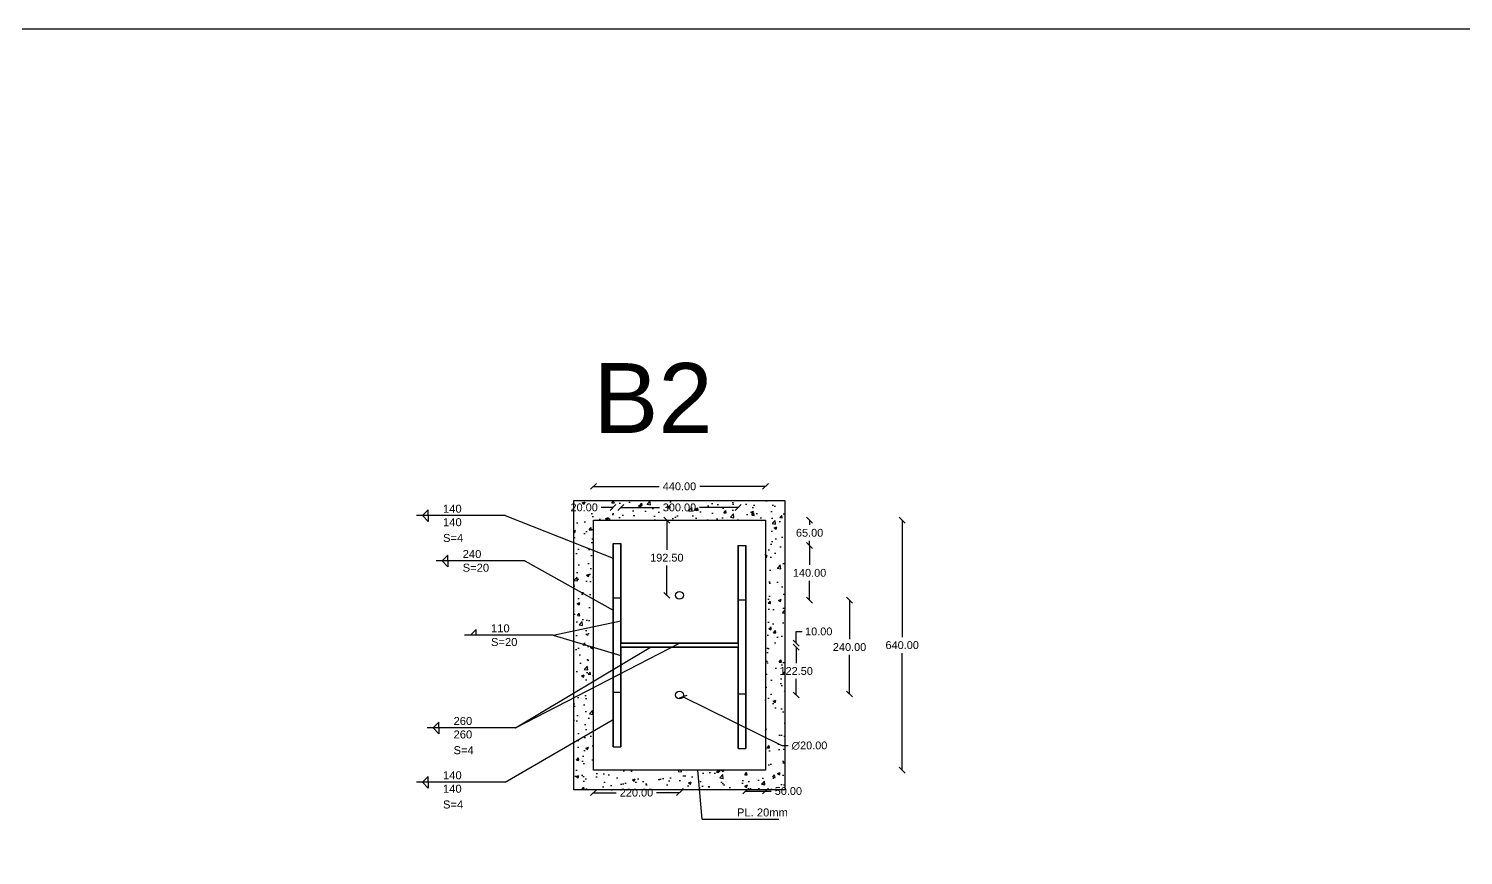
# Model space of a CAD drawing. Header units: inches. Extents: x -15 to 1885144, y -42615 to 866270.
# Drawn here: x 934369 to 938041, y 45102 to 47218 of the extents above; entities that cross this region are included whole.
import ezdxf

# ---------------------------------------------------------------- set-up
doc = ezdxf.new("R2010")
doc.units = ezdxf.units.IN
doc.header["$LTSCALE"] = 100
doc.header["$MEASUREMENT"] = 0
for name, color, linetype in [('bolt', 1, 'Continuous'), ('pedestal', 9, 'Continuous'), ('sections', 3, 'Continuous'), ('sections Dimensions', 6, 'Continuous'), ('text', 3, 'Continuous')]:
    doc.layers.add(name, color=color, linetype=linetype)
doc.layers.add('weld', color=2, linetype='Continuous', lineweight=35)
doc.styles.get("Standard").update_dxf_attribs({"font": 'arial.ttf'})
doc.dimstyles.new('connections', dxfattribs={"dimtxt": 20, "dimasz": 15, "dimexe": 0.0625, "dimexo": 0.0625, "dimgap": 10, "dimtad": 0, "dimtih": 1, "dimtoh": 1, "dimzin": 0, "dimdsep": 46, "dimtxsty": 'Standard', "dimblk": 'OBLIQUE', "dimcen": 0.09, "dimse1": 1, "dimse2": 1, "dimclrd": 256, "dimclre": 256, "dimclrt": 256, "dimadec": 0, "dimazin": 0, "dimtfac": 1, "dimtofl": 0, "dimtmove": 0, "dimatfit": 3, "dimfxl": 1, "dimtfillclr": 256, "dimtolj": 1, "dimtzin": 0, "dimlwe": -1, "dimarcsym": 0})

# ---------------------------------------------------------------- blocks, each defined once
blk = doc.blocks.new('_Oblique')
at = {"color": 0, "linetype": 'ByBlock', "lineweight": -2}
blk.add_line((-0.5, -0.5), (0.5, 0.5), dxfattribs=at)
blk = doc.blocks.new('*D462')
at = {"layer": 'Defpoints', "color": 0, "transparency": 16777216}
for p in [(936254.6, 46046.2), (935814.6, 45959.8), (936254.6, 45959.8)]:
    blk.add_point(p, dxfattribs=at)
at = {"layer": 'sections Dimensions', "lineweight": -2, "transparency": 16777216}
for p, q in [((935814.6, 46046.2), (935982.7, 46046.2)), ((936254.6, 46046.2), (936086.5, 46046.2))]:
    blk.add_line(p, q, dxfattribs=at)
at = {"layer": 'sections Dimensions', "lineweight": -2, "transparency": 16777216, "xscale": 15, "yscale": 15, "zscale": 15, "rotation": 180}
blk.add_blockref('_Oblique', (935814.6, 46046.2), dxfattribs=at)
at = {"layer": 'sections Dimensions', "lineweight": -2, "transparency": 16777216, "xscale": 15, "yscale": 15, "zscale": 15}
blk.add_blockref('_Oblique', (936254.6, 46046.2), dxfattribs=at)
at = {"layer": 'sections Dimensions', "transparency": 16777216, "insert": (936034.6, 46046.2), "char_height": 20, "attachment_point": 5}
blk.add_mtext('\\A1;440.00', dxfattribs=at)
blk = doc.blocks.new('*D463')
at = {"layer": 'Defpoints', "color": 0, "transparency": 16777216}
for p in [(936204.6, 45959.8), (936367.6, 45959.8), (936204.6, 45894.8)]:
    blk.add_point(p, dxfattribs=at)
at = {"layer": 'sections Dimensions', "lineweight": -2, "transparency": 16777216}
for p, q in [((936367.6, 45959.8), (936367.6, 45947.5)), ((936367.6, 45894.8), (936367.6, 45907.1))]:
    blk.add_line(p, q, dxfattribs=at)
at = {"layer": 'sections Dimensions', "lineweight": -2, "transparency": 16777216, "xscale": 15, "yscale": 15, "zscale": 15}
for p, rotation in [((936367.6, 45959.8), 90), ((936367.6, 45894.8), 270)]:
    blk.add_blockref('_Oblique', p, dxfattribs=dict(at, rotation=rotation))
at = {"layer": 'sections Dimensions', "transparency": 16777216, "insert": (936367.6, 45927.3), "char_height": 20, "attachment_point": 5}
blk.add_mtext('\\A1;65.00', dxfattribs=at)
blk = doc.blocks.new('*D464')
at = {"layer": 'Defpoints', "color": 0, "transparency": 16777216}
for p in [(936204.6, 45374.8), (936254.6, 45374.8), (936254.6, 45266.3)]:
    blk.add_point(p, dxfattribs=at)
at = {"layer": 'sections Dimensions', "lineweight": -2, "transparency": 16777216}
for p, q in [((936204.6, 45266.3), (936254.6, 45266.3)), ((936254.6, 45266.3), (936269.6, 45266.3))]:
    blk.add_line(p, q, dxfattribs=at)
at = {"layer": 'sections Dimensions', "lineweight": -2, "transparency": 16777216, "xscale": 15, "yscale": 15, "zscale": 15, "rotation": 180}
blk.add_blockref('_Oblique', (936204.6, 45266.3), dxfattribs=at)
at = {"layer": 'sections Dimensions', "lineweight": -2, "transparency": 16777216, "xscale": 15, "yscale": 15, "zscale": 15}
blk.add_blockref('_Oblique', (936254.6, 45266.3), dxfattribs=at)
at = {"layer": 'sections Dimensions', "transparency": 16777216, "insert": (936313.3, 45266.3), "char_height": 20, "attachment_point": 5}
blk.add_mtext('\\A1;50.00', dxfattribs=at)
blk = doc.blocks.new('*D465')
at = {"layer": 'Defpoints', "color": 0, "transparency": 16777216}
for p in [(935814.6, 45512.3), (936034.6, 45512.3), (935814.6, 45262.2)]:
    blk.add_point(p, dxfattribs=at)
at = {"layer": 'sections Dimensions', "lineweight": -2, "transparency": 16777216}
for p, q in [((935814.6, 45262.2), (935872.9, 45262.2)), ((936034.6, 45262.2), (935976.2, 45262.2))]:
    blk.add_line(p, q, dxfattribs=at)
at = {"layer": 'sections Dimensions', "lineweight": -2, "transparency": 16777216, "xscale": 15, "yscale": 15, "zscale": 15, "rotation": 180}
blk.add_blockref('_Oblique', (935814.6, 45262.2), dxfattribs=at)
at = {"layer": 'sections Dimensions', "lineweight": -2, "transparency": 16777216, "xscale": 15, "yscale": 15, "zscale": 15}
blk.add_blockref('_Oblique', (936034.6, 45262.2), dxfattribs=at)
at = {"layer": 'sections Dimensions', "transparency": 16777216, "insert": (935924.6, 45262.2), "char_height": 20, "attachment_point": 5}
blk.add_mtext('\\A1;220.00', dxfattribs=at)
blk = doc.blocks.new('*D466')
at = {"layer": 'Defpoints', "color": 0, "transparency": 16777216}
for p in [(936034.6, 45634.8), (936333.3, 45634.8), (936034.6, 45512.3)]:
    blk.add_point(p, dxfattribs=at)
at = {"layer": 'sections Dimensions', "lineweight": -2, "transparency": 16777216}
for p, q in [((936333.3, 45634.8), (936333.3, 45593.8)), ((936333.3, 45512.3), (936333.3, 45553.4))]:
    blk.add_line(p, q, dxfattribs=at)
at = {"layer": 'sections Dimensions', "lineweight": -2, "transparency": 16777216, "xscale": 15, "yscale": 15, "zscale": 15}
for p, rotation in [((936333.3, 45634.8), 90), ((936333.3, 45512.3), 270)]:
    blk.add_blockref('_Oblique', p, dxfattribs=dict(at, rotation=rotation))
at = {"layer": 'sections Dimensions', "transparency": 16777216, "insert": (936333.3, 45573.6), "char_height": 20, "attachment_point": 5}
blk.add_mtext('\\A1;122.50', dxfattribs=at)
blk = doc.blocks.new('*D467')
at = {"layer": 'Defpoints', "color": 0, "transparency": 16777216}
for p in [(936184.6, 45992.3), (935884.6, 45644.8), (936184.6, 45644.8)]:
    blk.add_point(p, dxfattribs=at)
at = {"layer": 'sections Dimensions', "lineweight": -2, "transparency": 16777216}
for p, q in [((935884.6, 45992.3), (935983.1, 45992.3)), ((936184.6, 45992.3), (936086.1, 45992.3))]:
    blk.add_line(p, q, dxfattribs=at)
at = {"layer": 'sections Dimensions', "lineweight": -2, "transparency": 16777216, "xscale": 15, "yscale": 15, "zscale": 15, "rotation": 180}
blk.add_blockref('_Oblique', (935884.6, 45992.3), dxfattribs=at)
at = {"layer": 'sections Dimensions', "lineweight": -2, "transparency": 16777216, "xscale": 15, "yscale": 15, "zscale": 15}
blk.add_blockref('_Oblique', (936184.6, 45992.3), dxfattribs=at)
at = {"layer": 'sections Dimensions', "transparency": 16777216, "insert": (936034.6, 45992.3), "char_height": 20, "attachment_point": 5}
blk.add_mtext('\\A1;300.00', dxfattribs=at)
blk = doc.blocks.new('*D468')
at = {"layer": 'Defpoints', "color": 0, "transparency": 16777216}
for p in [(935864.6, 45992.3), (935864.6, 45899.8), (935884.6, 45899.8)]:
    blk.add_point(p, dxfattribs=at)
at = {"layer": 'sections Dimensions', "lineweight": -2, "transparency": 16777216}
for p, q in [((935864.6, 45992.3), (935834.6, 45992.3)), ((935884.6, 45992.3), (935899.6, 45992.3))]:
    blk.add_line(p, q, dxfattribs=at)
at = {"layer": 'sections Dimensions', "lineweight": -2, "transparency": 16777216, "xscale": 15, "yscale": 15, "zscale": 15}
blk.add_blockref('_Oblique', (935864.6, 45992.3), dxfattribs=at)
at = {"layer": 'sections Dimensions', "lineweight": -2, "transparency": 16777216, "xscale": 15, "yscale": 15, "zscale": 15, "rotation": 180}
blk.add_blockref('_Oblique', (935884.6, 45992.3), dxfattribs=at)
at = {"layer": 'sections Dimensions', "transparency": 16777216, "insert": (935790.7, 45992.3), "char_height": 20, "attachment_point": 5}
blk.add_mtext('\\A1;20.00', dxfattribs=at)
blk = doc.blocks.new('*D469')
at = {"layer": 'Defpoints', "color": 0, "transparency": 16777216}
for p in [(936204.6, 45894.8), (936204.6, 45754.8), (936367.6, 45754.8)]:
    blk.add_point(p, dxfattribs=at)
at = {"layer": 'sections Dimensions', "lineweight": -2, "transparency": 16777216}
for p, q in [((936367.6, 45894.8), (936367.6, 45845)), ((936367.6, 45754.8), (936367.6, 45804.6))]:
    blk.add_line(p, q, dxfattribs=at)
at = {"layer": 'sections Dimensions', "lineweight": -2, "transparency": 16777216, "xscale": 15, "yscale": 15, "zscale": 15}
for p, rotation in [((936367.6, 45894.8), 90), ((936367.6, 45754.8), 270)]:
    blk.add_blockref('_Oblique', p, dxfattribs=dict(at, rotation=rotation))
at = {"layer": 'sections Dimensions', "transparency": 16777216, "insert": (936367.6, 45824.8), "char_height": 20, "attachment_point": 5}
blk.add_mtext('\\A1;140.00', dxfattribs=at)
blk = doc.blocks.new('*D470')
at = {"layer": 'Defpoints', "color": 0, "transparency": 16777216}
for p in [(936184.6, 45644.8), (936333.3, 45644.8), (936184.6, 45634.8)]:
    blk.add_point(p, dxfattribs=at)
at = {"layer": 'sections Dimensions', "lineweight": -2, "transparency": 16777216}
for p, q in [((936333.3, 45644.8), (936333.3, 45674.8)), ((936333.3, 45674.8), (936348.3, 45674.8)), ((936333.3, 45634.8), (936333.3, 45619.8))]:
    blk.add_line(p, q, dxfattribs=at)
at = {"layer": 'sections Dimensions', "lineweight": -2, "transparency": 16777216, "xscale": 15, "yscale": 15, "zscale": 15}
for p, rotation in [((936333.3, 45644.8), 270), ((936333.3, 45634.8), 90)]:
    blk.add_blockref('_Oblique', p, dxfattribs=dict(at, rotation=rotation))
at = {"layer": 'sections Dimensions', "transparency": 16777216, "insert": (936391, 45674.8), "char_height": 20, "attachment_point": 5}
blk.add_mtext('\\A1;10.00', dxfattribs=at)
blk = doc.blocks.new('*D471')
at = {"layer": 'Defpoints', "color": 0, "transparency": 16777216}
for p in [(936025.6, 45516.8), (936043.6, 45507.9)]:
    blk.add_point(p, dxfattribs=at)
at = {"layer": 'sections Dimensions', "transparency": 16777216}
for p, q in [((936034.5, 45512.3), (936034.7, 45512.3)), ((936034.6, 45512.2), (936034.6, 45512.4))]:
    blk.add_line(p, q, dxfattribs=at)
at = {"layer": 'sections Dimensions', "lineweight": -2, "transparency": 16777216}
for p, q in [((936297.7, 45382.5), (936043.6, 45507.9)), ((936312.7, 45382.5), (936297.7, 45382.5))]:
    blk.add_line(p, q, dxfattribs=at)
at = {"layer": 'sections Dimensions', "lineweight": -2, "transparency": 16777216, "xscale": 15, "yscale": 15, "zscale": 15, "rotation": 153.7412522700263}
blk.add_blockref('_Oblique', (936043.6, 45507.9), dxfattribs=at)
at = {"layer": 'sections Dimensions', "transparency": 16777216, "insert": (936367.3, 45382.5), "char_height": 20, "attachment_point": 5}
blk.add_mtext('\\A1;∅20.00', dxfattribs=at)
blk = doc.blocks.new('*D730')
at = {"layer": 'Defpoints', "color": 0, "ltscale": 10, "transparency": 16777216}
for p in [(936204.6, 45754.8), (936469.9, 45754.8), (936204.6, 45514.8)]:
    blk.add_point(p, dxfattribs=at)
at = {"layer": 'sections Dimensions', "lineweight": -2, "ltscale": 10, "transparency": 16777216}
for p, q in [((936469.9, 45754.8), (936469.9, 45655)), ((936469.9, 45514.8), (936469.9, 45614.6))]:
    blk.add_line(p, q, dxfattribs=at)
at = {"layer": 'sections Dimensions', "lineweight": -2, "ltscale": 10, "transparency": 16777216, "xscale": 15, "yscale": 15, "zscale": 15}
for p, rotation in [((936469.9, 45754.8), 90), ((936469.9, 45514.8), 270)]:
    blk.add_blockref('_Oblique', p, dxfattribs=dict(at, rotation=rotation))
at = {"layer": 'sections Dimensions', "ltscale": 10, "transparency": 16777216, "insert": (936469.9, 45634.8), "char_height": 20, "attachment_point": 5}
blk.add_mtext('\\A1;240.00', dxfattribs=at)
blk = doc.blocks.new('*D731')
at = {"layer": 'Defpoints', "color": 0, "ltscale": 10, "transparency": 16777216}
for p in [(936254.6, 45959.8), (936604.6, 45959.8), (936254.6, 45319.8)]:
    blk.add_point(p, dxfattribs=at)
at = {"layer": 'sections Dimensions', "lineweight": -2, "ltscale": 10, "transparency": 16777216}
for p, q in [((936604.6, 45959.8), (936604.6, 45660)), ((936604.6, 45319.8), (936604.6, 45619.6))]:
    blk.add_line(p, q, dxfattribs=at)
at = {"layer": 'sections Dimensions', "lineweight": -2, "ltscale": 10, "transparency": 16777216, "xscale": 15, "yscale": 15, "zscale": 15}
for p, rotation in [((936604.6, 45959.8), 90), ((936604.6, 45319.8), 270)]:
    blk.add_blockref('_Oblique', p, dxfattribs=dict(at, rotation=rotation))
at = {"layer": 'sections Dimensions', "ltscale": 10, "transparency": 16777216, "insert": (936604.6, 45639.8), "char_height": 20, "attachment_point": 5}
blk.add_mtext('\\A1;640.00', dxfattribs=at)
blk = doc.blocks.new('*D732')
at = {"layer": 'Defpoints', "color": 0, "ltscale": 10, "transparency": 16777216}
for p in [(936002.3, 45959.8), (936034.6, 45959.8), (936034.6, 45767.3)]:
    blk.add_point(p, dxfattribs=at)
at = {"layer": 'sections Dimensions', "lineweight": -2, "ltscale": 10, "transparency": 16777216}
for p, q in [((936002.3, 45959.8), (936002.3, 45883.8)), ((936002.3, 45767.3), (936002.3, 45843.4))]:
    blk.add_line(p, q, dxfattribs=at)
at = {"layer": 'sections Dimensions', "lineweight": -2, "ltscale": 10, "transparency": 16777216, "xscale": 15, "yscale": 15, "zscale": 15}
for p, rotation in [((936002.3, 45959.8), 90), ((936002.3, 45767.3), 270)]:
    blk.add_blockref('_Oblique', p, dxfattribs=dict(at, rotation=rotation))
at = {"layer": 'sections Dimensions', "ltscale": 10, "transparency": 16777216, "insert": (936002.3, 45863.6), "char_height": 20, "attachment_point": 5}
blk.add_mtext('\\A1;192.50', dxfattribs=at)

msp = doc.modelspace()

# ---------------------------------------------------------------- hatches: boundary and pattern name
at = {"layer": 'pedestal', "ltscale": 0.01}
h = msp.add_hatch(dxfattribs=at)
h.set_pattern_fill('AR-CONC', color=256, scale=10)
h.set_pattern_definition([(50, (0, 0), (71.7260183, -6.2752135), [7.5, -82.5]), (355, (0, 0), (-13.8751334, 75.2192134), [6, -66]), (100.4514445, (5.98, -0.52), (57.8508847, 68.943999), [6.374019, -70.114211]), (46.1842, (0, 20), (106.724133, -16.551928), [11.25, -123.75]), (96.635635, (8.89, 18.62), (93.466195, 97.41186), [9.561034, -105.171376]), (351.184164, (0, 20), (93.466195, 97.41186), [9, -99]), (21, (10, 15), (59.6907052, -40.261889), [7.5, -82.5]), (326, (10, 15), (24.331533, 72.5150045), [6, -66]), (71.451445, (14.974, 11.645), (84.0222377, 32.2531153), [6.374019, -70.114211]), (37.5, (0, 0), (1.2159855, 33.2893854), [0, -65.2, 0, -67, 0, -66.25]), (7.5, (0, 0), (26.3069537, 39.4411712), [0, -38.2, 0, -63.7, 0, -25.25]), (327.5, (-22.3, 0), (53.3822436, -2.2554872), [0, -25, 0, -78, 0, -103.5]), (317.5, (-32.3, 0), (58.318617, 10.0104982), [0, -32.5, 0, -51.8, 0, -73.5])])
h.paths.add_polyline_path([(936081.507, 45319.834), (935814.584, 45319.834), (935814.584, 45420.738), (935764.584, 45391.643), (935764.584, 45269.834), (936085.942, 45269.834)], flags=17)
h.paths.add_polyline_path([(936304.584, 45639.834), (936304.584, 46009.834), (935764.584, 46009.834), (935764.584, 45901.75), (935814.584, 45882.041), (935814.584, 45959.834), (936254.584, 45959.834), (936254.584, 45639.834), (936254.584, 45319.834), (936081.507, 45319.834), (936085.942, 45269.834), (936304.584, 45269.834)])
h.paths.add_polyline_path([(935814.584, 45882.041), (935764.584, 45901.75), (935764.584, 45784.898), (935814.584, 45756.921)], flags=17)
h.paths.add_polyline_path([(935814.584, 45756.921), (935764.584, 45784.898), (935764.584, 45676.668), (935814.584, 45687.362)], flags=17)
h.paths.add_polyline_path([(935814.584, 45634.201), (935764.584, 45649.168), (935764.584, 45517.389), (935814.584, 45547.317)], flags=17)
h.paths.add_polyline_path([(935814.584, 45687.362), (935764.584, 45676.668), (935764.584, 45649.168), (935814.584, 45634.201)], flags=17)
h.paths.add_polyline_path([(935814.584, 45531.074), (935764.584, 45505.22), (935764.584, 45391.643), (935814.584, 45420.738)], flags=17)

# ---------------------------------------------------------------- linework, layer by layer
at = {"layer": 'bolt'}
for centre in [(936034.584, 45767.334), (936034.584, 45512.334)]:
    msp.add_circle(centre, 10, dxfattribs=at)
at = {"layer": 'pedestal'}
msp.add_lwpolyline([(936304.584, 46009.834), (936304.584, 45639.834), (936304.584, 45269.834), (935764.584, 45269.834), (935764.584, 46009.834)], close=True, dxfattribs=at)
at = {"layer": 'sections'}
for p, q in [((935864.584, 45759.834), (935864.584, 45899.834)), ((935864.584, 45899.834), (935884.584, 45899.834)), ((935884.584, 45899.834), (935884.584, 45759.834)), ((936184.584, 45754.834), (936184.584, 45894.834)), ((936184.584, 45894.834), (936204.584, 45894.834)), ((936204.584, 45894.834), (936204.584, 45754.834)), ((935864.584, 45759.834), (935864.584, 45519.834)), ((935884.584, 45759.834), (935864.584, 45759.834)), ((935884.584, 45519.834), (935884.584, 45759.834)), ((936184.584, 45754.834), (936184.584, 45514.834)), ((936204.584, 45754.834), (936184.584, 45754.834)), ((936204.584, 45514.834), (936204.584, 45754.834)), ((935884.584, 45644.834), (936184.584, 45644.834)), ((935884.584, 45634.834), (936184.584, 45634.834)), ((935864.584, 45519.834), (935884.584, 45519.834)), ((935864.584, 45519.834), (935864.584, 45379.834)), ((935884.584, 45379.834), (935884.584, 45519.834)), ((936184.584, 45514.834), (936204.584, 45514.834)), ((936184.584, 45514.834), (936184.584, 45374.834)), ((936204.584, 45374.834), (936204.584, 45514.834)), ((935864.584, 45379.834), (935884.584, 45379.834)), ((936184.584, 45374.834), (936204.584, 45374.834))]:
    msp.add_line(p, q, dxfattribs=at)
for points in [[(930129.126, 47217.725), (955759.855, 47217.725), (955759.855, 38877.268), (930129.126, 38877.268)], [(936254.584, 45959.834), (936254.584, 45639.834), (936254.584, 45319.834), (935814.584, 45319.834), (935814.584, 45959.834)]]:
    msp.add_lwpolyline(points, close=True, dxfattribs=at)
at = {"layer": 'sections Dimensions'}
for p, q in [((935376.82, 45971.277), (935361.82, 45971.277)), ((935391.82, 45986.277), (935376.82, 45971.277)), ((935391.82, 45971.277), (935376.82, 45971.277)), ((935391.82, 45956.277), (935376.82, 45971.277)), ((935391.82, 45971.277), (935391.82, 45986.277)), ((935588.208, 45971.277), (935391.82, 45971.277)), ((935391.82, 45971.277), (935391.82, 45956.277)), ((935588.208, 45971.277), (935864.584, 45862.331)), ((935442.164, 45870.418), (935427.164, 45855.418)), ((935442.164, 45855.418), (935442.164, 45870.418)), ((935427.164, 45855.418), (935412.164, 45855.418)), ((935442.164, 45855.418), (935427.164, 45855.418)), ((935442.164, 45840.418), (935427.164, 45855.418)), ((935638.552, 45855.418), (935442.164, 45855.418)), ((935442.164, 45855.418), (935442.164, 45840.418)), ((935638.552, 45855.418), (935864.584, 45728.945)), ((935514.613, 45680.208), (935499.613, 45665.208)), ((935514.613, 45665.208), (935514.613, 45680.208)), ((935499.613, 45665.208), (935484.613, 45665.208)), ((935514.613, 45665.208), (935499.613, 45665.208)), ((935711.001, 45665.208), (935514.613, 45665.208)), ((935711.001, 45665.208), (935884.584, 45613.247)), ((935403.847, 45427.993), (935388.847, 45427.993)), ((935418.847, 45442.993), (935403.847, 45427.993)), ((935418.847, 45427.993), (935403.847, 45427.993)), ((935418.847, 45412.993), (935403.847, 45427.993)), ((935418.847, 45427.993), (935418.847, 45442.993)), ((935615.236, 45427.993), (935418.847, 45427.993)), ((935418.847, 45427.993), (935418.847, 45412.993)), ((936092.671, 45193.986), (936081.507, 45319.834)), ((935376.82, 45289.009), (935361.82, 45289.009)), ((935391.82, 45304.009), (935376.82, 45289.009)), ((935391.82, 45289.009), (935376.82, 45289.009)), ((935391.82, 45274.009), (935376.82, 45289.009)), ((935391.82, 45289.009), (935391.82, 45304.009)), ((935588.208, 45289.009), (935391.82, 45289.009)), ((935391.82, 45289.009), (935391.82, 45274.009)), ((936092.671, 45193.986), (936289.059, 45193.986))]:
    msp.add_line(p, q, dxfattribs=at)
at = {"layer": 'sections Dimensions', "ltscale": 10}
for p, q in [((935711.001, 45665.208), (935884.584, 45702.334)), ((935615.236, 45427.993), (936034.584, 45644.834)), ((935615.236, 45427.993), (935960.793, 45634.834))]:
    msp.add_line(p, q, dxfattribs=at)
at = {"layer": 'sections Dimensions', "ltscale": 0.01}
msp.add_line((935588.208, 45289.009), (935864.584, 45449.834), dxfattribs=at)
at = {"layer": 'weld', "ltscale": 10}
for p, q in [((935864.584, 45759.834), (935864.584, 45899.834)), ((935884.584, 45899.834), (935884.584, 45759.834)), ((936184.584, 45894.834), (936184.584, 45754.834)), ((936204.584, 45754.834), (936204.584, 45894.834)), ((935864.584, 45759.834), (935864.584, 45519.834)), ((935884.584, 45644.834), (935884.584, 45759.834)), ((936184.584, 45754.834), (936184.584, 45644.834)), ((936204.584, 45514.834), (936204.584, 45754.834)), ((936184.584, 45644.834), (935884.584, 45644.834)), ((935884.584, 45519.834), (935884.584, 45634.834)), ((935884.584, 45634.834), (936184.584, 45634.834)), ((936184.584, 45634.834), (936184.584, 45514.834)), ((935864.584, 45519.834), (935864.584, 45379.834)), ((935884.584, 45379.834), (935884.584, 45519.834)), ((936184.584, 45514.834), (936184.584, 45374.834)), ((936204.584, 45374.834), (936204.584, 45514.834))]:
    msp.add_line(p, q, dxfattribs=at)

# ---------------------------------------------------------------- texts
at = {"layer": 'sections Dimensions'}
for s, p in [('140', (935429.441, 45978.745)), ('140', (935429.441, 45944.302)), ('S=4', (935429.441, 45903.98)), ('240', (935479.785, 45862.886)), ('S=20', (935479.785, 45827.783)), ('110', (935552.234, 45672.676)), ('S=20', (935552.234, 45637.572)), ('260', (935456.468, 45435.462)), ('260', (935456.468, 45401.019)), ('S=4', (935456.468, 45360.697)), ('140', (935429.441, 45296.478)), ('140', (935429.441, 45262.035)), ('S=4', (935429.441, 45221.713)), ('PL. 20mm', (936181.723, 45201.454))]:
    msp.add_text(s, height=20.4789, dxfattribs=at).set_placement(p)
at = {"layer": 'text'}
msp.add_text('B2', height=179.0584, dxfattribs=at).set_placement((935813.819, 46182.802))

# ---------------------------------------------------------------- dimensions: what is measured, and where the dimension line sits
at = {"layer": 'sections Dimensions'}
for base, p1, p2, picture, middle in [((936254.584, 46046.228), (935814.584, 45959.834), (936254.584, 45959.834), '*D462', (936034.584, 46046.228)), ((935864.584, 45992.31), (935884.584, 45899.834), (935864.584, 45899.834), '*D468', (935790.703, 45992.31)), ((936184.584, 45992.31), (935884.584, 45644.834), (936184.584, 45644.834), '*D467', (936034.584, 45992.31)), ((935814.584, 45262.241), (936034.584, 45512.334), (935814.584, 45512.334), '*D465', (935924.584, 45262.241)), ((936254.584, 45266.257), (936204.584, 45374.834), (936254.584, 45374.834), '*D464', (936313.295, 45266.257))]:
    dim = msp.add_linear_dim(base=base, p1=p1, p2=p2, dimstyle='connections', dxfattribs=at)
    dim.commit()
    dim.dimension.update_dxf_attribs({"geometry": picture, "text_midpoint": middle})
at = {"layer": 'sections Dimensions', "ltscale": 10}
for base, p1, p2, picture, middle in [((936002.327, 45959.834), (936034.584, 45767.334), (936034.584, 45959.834), '*D732', (936002.327, 45863.584)), ((936469.897, 45754.834), (936204.584, 45514.834), (936204.584, 45754.834), '*D730', (936469.897, 45634.834))]:
    dim = msp.add_linear_dim(base=base, p1=p1, p2=p2, angle=90, dimstyle='connections', dxfattribs=at)
    dim.commit()
    dim.dimension.update_dxf_attribs({"geometry": picture, "text_midpoint": middle})
at = {"layer": 'sections Dimensions'}
for base, p1, p2, picture, middle in [((936367.612, 45959.834), (936204.584, 45894.834), (936204.584, 45959.834), '*D463', (936367.612, 45927.334)), ((936367.612, 45754.834), (936204.584, 45894.834), (936204.584, 45754.834), '*D469', (936367.612, 45824.834)), ((936333.276, 45644.834), (936184.584, 45634.834), (936184.584, 45644.834), '*D470', (936391.045, 45674.834)), ((936333.276, 45634.834), (936034.584, 45512.334), (936034.584, 45634.834), '*D466', (936333.276, 45573.584))]:
    dim = msp.add_linear_dim(base=base, p1=p1, p2=p2, angle=90, dimstyle='connections', dxfattribs=at)
    dim.commit()
    dim.dimension.update_dxf_attribs({"geometry": picture, "text_midpoint": middle})
at = {"layer": 'sections Dimensions', "ltscale": 10}
dim = msp.add_aligned_dim(p1=(936254.584, 45319.834), p2=(936254.584, 45959.834), distance=-350.059, dimstyle='connections', dxfattribs=at)
dim.commit()
dim.dimension.update_dxf_attribs({"geometry": '*D731', "text_midpoint": (936604.643, 45639.834)})
at = {"layer": 'sections Dimensions'}
dim = msp.add_diameter_dim_2p(p1=(936025.616, 45516.758), p2=(936043.552, 45507.909), dimstyle='connections', dxfattribs=at)
dim.commit()
dim.dimension.update_dxf_attribs({"geometry": '*D471', "text_midpoint": (936367.311, 45382.519), "dimtype": 163})

doc.saveas('drawing.dxf')
